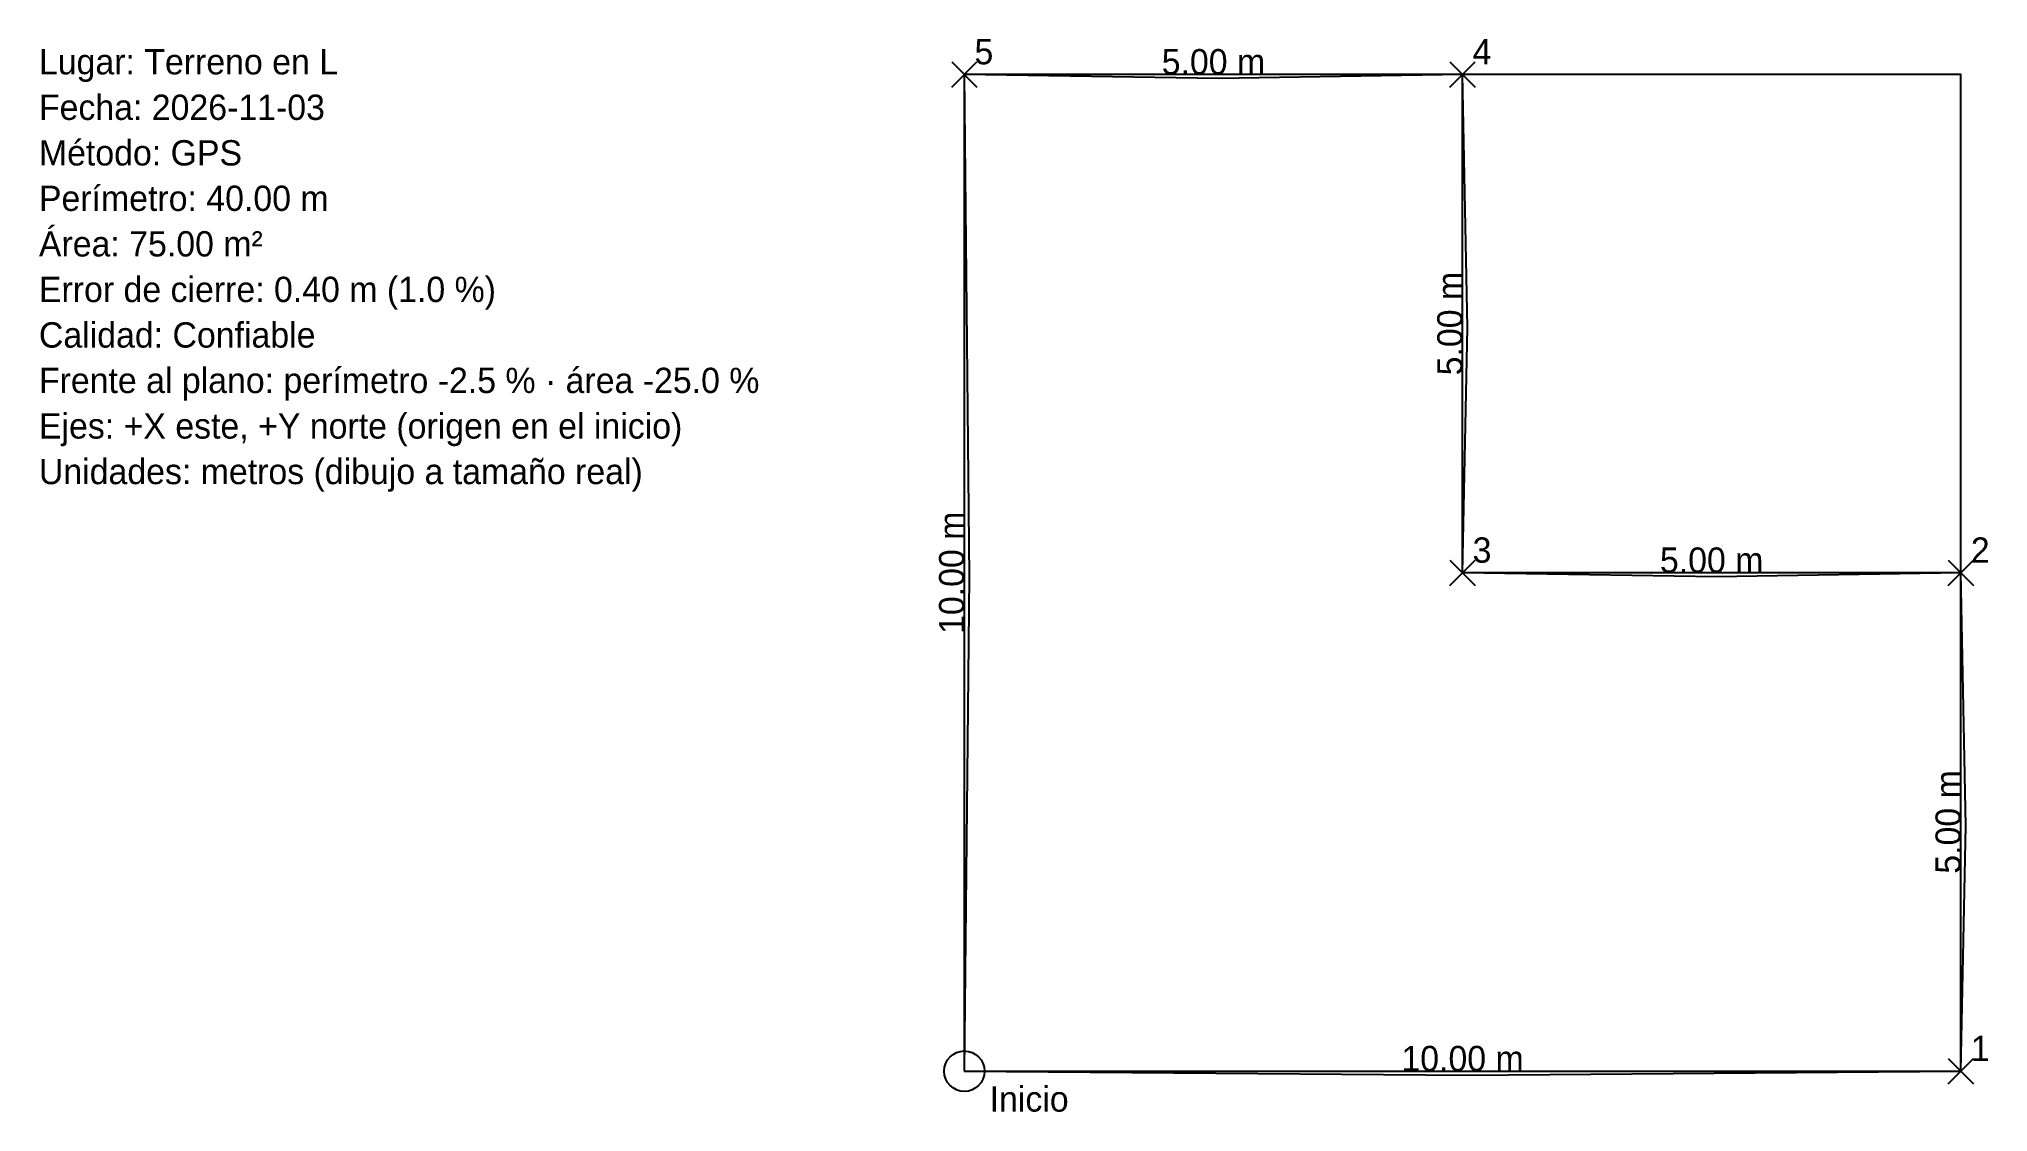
# Model space of a CAD drawing. Header units: metres. Extents: x -9.3 to 10.3, y -0.4 to 10.4.
import ezdxf
from ezdxf.enums import TextEntityAlignment as Align

# ---------------------------------------------------------------- set-up
doc = ezdxf.new("R2010")
doc.units = ezdxf.units.M
doc.header["$PDMODE"] = 3
doc.header["$PDSIZE"] = 0.127
for name, color, linetype in [('CONTORNO', 7, 'CONTINUOUS'), ('COTAS', 7, 'CONTINUOUS'), ('ESQUINAS', 1, 'CONTINUOUS'), ('INICIO', 5, 'CONTINUOUS'), ('PLANO_REF', 5, 'CONTINUOUS'), ('TEXTOS', 7, 'CONTINUOUS'), ('TRAZO', 3, 'CONTINUOUS')]:
    doc.layers.add(name, color=color, linetype=linetype)

msp = doc.modelspace()

# ---------------------------------------------------------------- linework, layer by layer
at = {"layer": 'CONTORNO'}
msp.add_lwpolyline([(0, 0), (10, 0), (10, 5), (5, 5), (5, 10), (0, 10)], close=True, dxfattribs=at)
at = {"layer": 'ESQUINAS'}
for p in [(0, 10), (5, 10), (5, 5), (10, 5), (10, 0)]:
    msp.add_point(p, dxfattribs=at)
at = {"layer": 'INICIO'}
msp.add_circle((0, 0), 0.203, dxfattribs=at)
at = {"layer": 'PLANO_REF'}
msp.add_lwpolyline([(0, 0), (10, 0), (10, 10), (0, 10)], close=True, dxfattribs=at)
at = {"layer": 'TRAZO'}
msp.add_lwpolyline([(0, 0), (5.05, -0.04), (10, 0), (10.05, 2.46), (10, 5), (7.55, 4.96), (5, 5), (5.05, 7.46), (5, 10), (2.55, 9.96), (0, 10), (0.05, 4.96), (0, 0)], dxfattribs=at)

# ---------------------------------------------------------------- texts
at = {"layer": 'COTAS'}
for s, p in [('5.00 m', (2.5, 10)), ('5.00 m', (7.5, 5)), ('10.00 m', (5, 0))]:
    msp.add_text(s, height=0.254, dxfattribs=at).set_placement(p, align=Align.CENTER)
for s, p in [('5.00 m', (5, 7.5)), ('10.00 m', (0, 5)), ('5.00 m', (10, 2.5))]:
    msp.add_text(s, height=0.254, rotation=90, dxfattribs=at).set_placement(p, align=Align.CENTER)
at = {"layer": 'ESQUINAS'}
for s, p in [('5', (0.102, 10.101)), ('4', (5.101, 10.101)), ('3', (5.101, 5.101)), ('2', (10.101, 5.101)), ('1', (10.101, 0.102))]:
    msp.add_text(s, height=0.254, dxfattribs=at).set_placement(p)
at = {"layer": 'INICIO'}
msp.add_text('Inicio', height=0.254, dxfattribs=at).set_placement((0.254, -0.406))
at = {"layer": 'TEXTOS'}
for s, p in [('Lugar: Terreno en L', (-9.287, 10)), ('Fecha: 2026-11-03', (-9.287, 9.543)), ('Método: GPS', (-9.287, 9.086)), ('Perímetro: 40.00 m', (-9.287, 8.63)), ('Área: 75.00 m²', (-9.287, 8.173)), ('Error de cierre: 0.40 m (1.0 %)', (-9.287, 7.716)), ('Calidad: Confiable', (-9.287, 7.259)), ('Frente al plano: perímetro -2.5 % · área -25.0 %', (-9.287, 6.803)), ('Ejes: +X este, +Y norte (origen en el inicio)', (-9.287, 6.346)), ('Unidades: metros (dibujo a tamaño real)', (-9.287, 5.889))]:
    msp.add_text(s, height=0.254, dxfattribs=at).set_placement(p)

doc.saveas('drawing.dxf')
